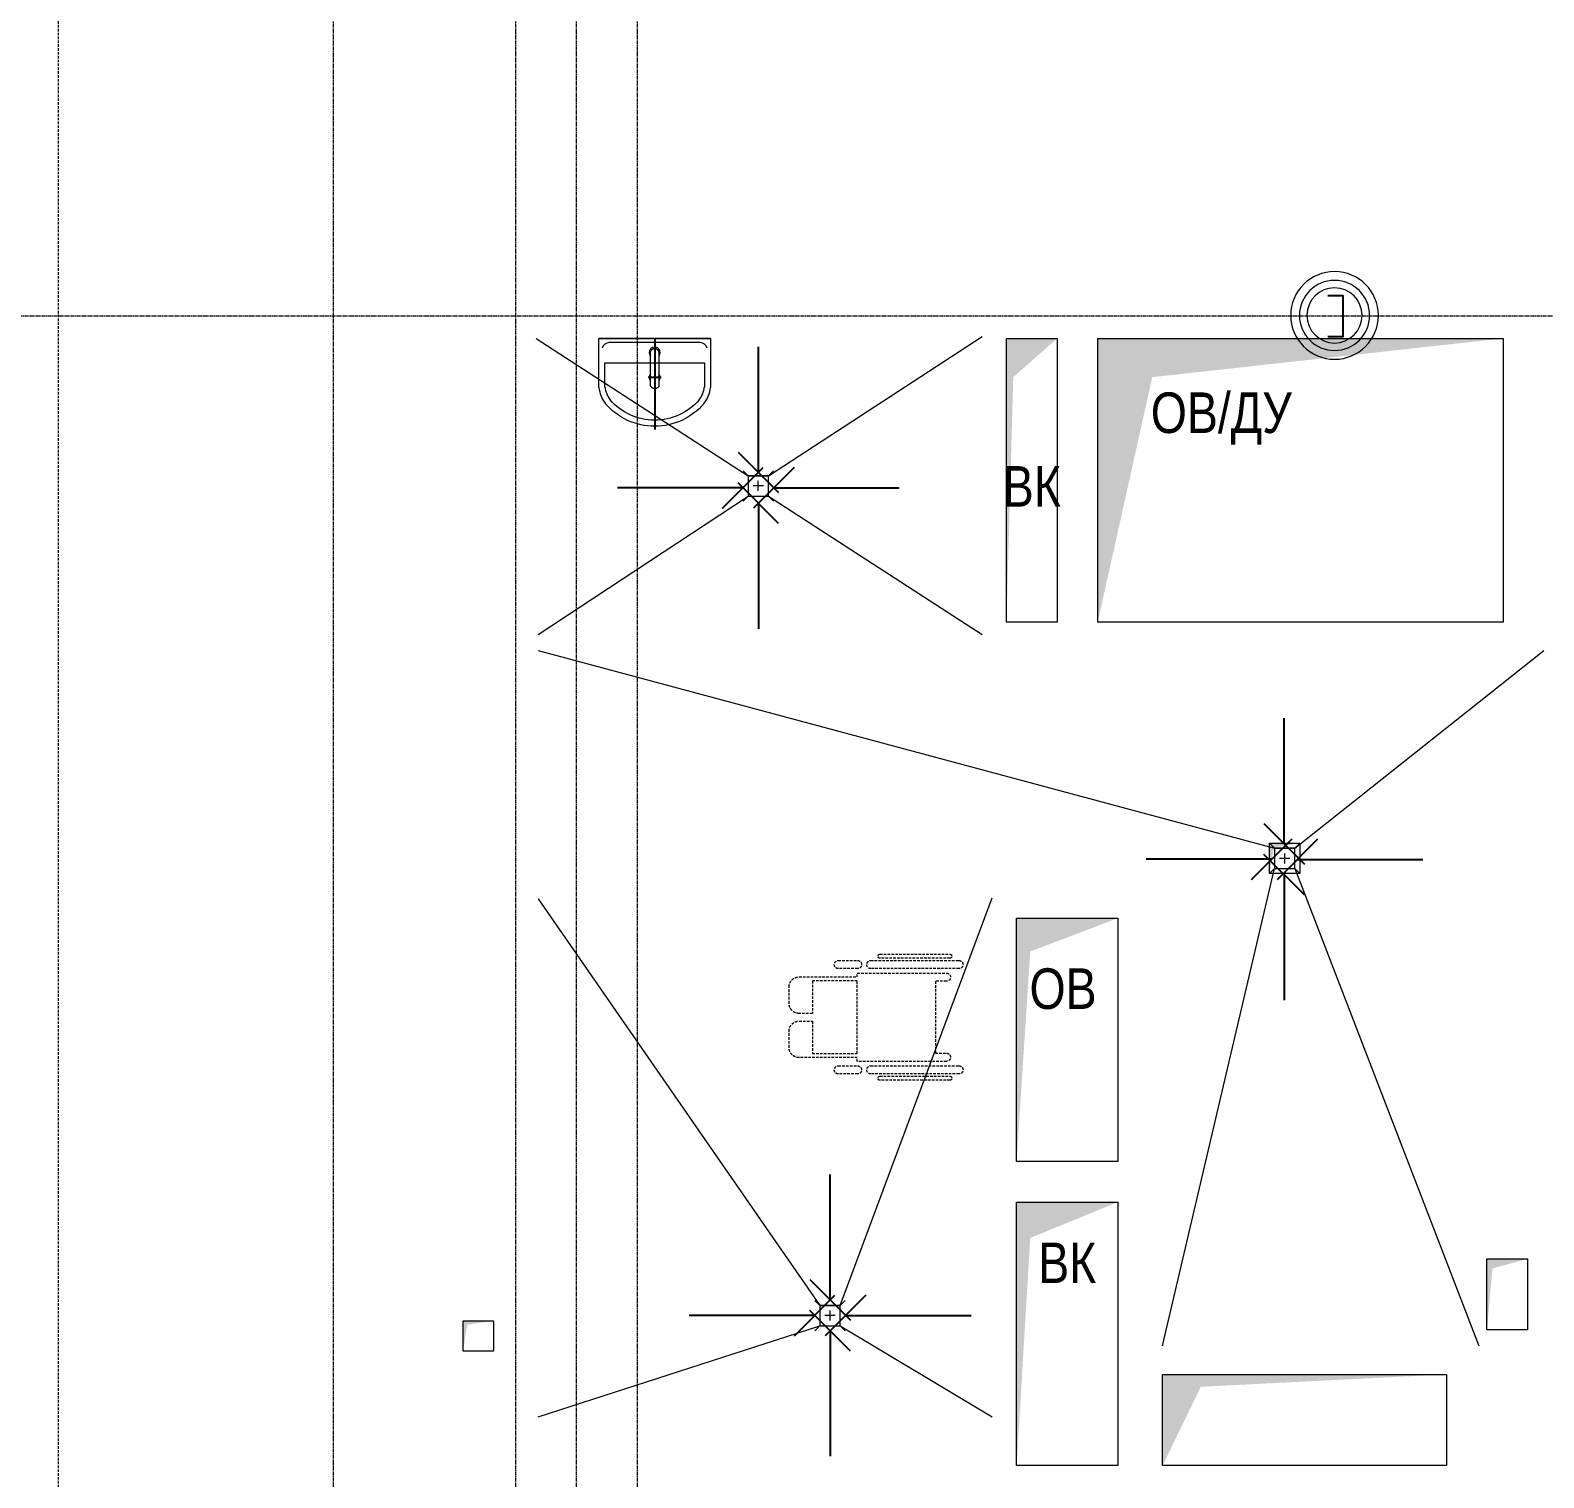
# Model space of a CAD drawing. Header units: millimetres. Extents: x -65509 to 912790, y 446 to 713294.
# Drawn here: x 127303 to 134767, y 350747 to 357887 of the extents above; entities that cross this region are included whole.
import ezdxf

# ---------------------------------------------------------------- set-up
doc = ezdxf.new("R2010")
doc.units = ezdxf.units.MM
doc.linetypes.add('CENTER2', pattern=[28.575, 19.05, -3.175, 3.175, -3.175])
doc.linetypes.add('DASHED', pattern=[19.05, 12.7, -6.35])
doc.layers.get('Defpoints').update_dxf_attribs({"color": 250})
for name, color, linetype, lineweight in [('АИ_Сантехника', 4, 'Continuous', 0), ('АР_Отверстия', 250, 'Continuous', 9), ('АР_Разрезы марка', 7, 'Continuous', 13), ('АР_Сантехника_МГН', 4, 'Continuous', 0), ('ВК_Шахты', 250, 'Continuous', 9), ('КМ_Фахверки', 250, 'Continuous', 25), ('РД_Оси_100', 250, 'Continuous', 0), ('РД_Разуклонка к трапам', 124, 'Continuous', 0)]:
    doc.layers.add(name, color=color, linetype=linetype, lineweight=lineweight)
doc.layers.add('АР_Делит', color=250, linetype='Continuous', lineweight=0, plot=False)
doc.styles.add('style1', font='ARIALN.TTF')
doc.dimstyles.new('scale_100', dxfattribs={"dimtxt": 250, "dimasz": 125, "dimexe": 60, "dimexo": 100, "dimgap": 30, "dimtad": 1, "dimdec": 0, "dimdsep": 46, "dimtxsty": 'style1', "dimblk": 'OBLIQUE', "dimcen": 150, "dimdle": 60, "dimclrd": 256, "dimclre": 256, "dimclrt": 256, "dimadec": 0, "dimazin": 0, "dimtfac": 1, "dimtdec": 0, "dimtmove": 1, "dimatfit": 3, "dimldrblk": 'OBLIQUE', "dimfxl": 1, "dimtolj": 1, "dimtzin": 0, "dimarcsym": 0})

# ---------------------------------------------------------------- blocks, each defined once
blk = doc.blocks.new('СОШ_2200_АР_ОСИ_М100_28.05.24')
at = {"layer": 'РД_Оси_100', "linetype": 'CENTER2'}
blk.add_line((29555, 61200), (-5954.958, 61200), dxfattribs=at)
for points in [[(11400, 139938.679), (11400, -6155)], [(12000.12, -6155), (12300, -5755), (12300, 139538.679), (12000, 139938.679)], [(12600, -6155), (12600, 139938.679)], [(13200, -6155), (12900, -5755), (12900, 139538.679), (13220.167, 139939.357)]]:
    blk.add_lwpolyline(points, dxfattribs=at)
blk = doc.blocks.new('otv')
at = {"linetype": 'Continuous'}
blk.add_lwpolyline([(0, -1), (0, 0), (1, 0), (1, -1)], close=True, dxfattribs=at)
blk.add_solid([(0, -1), (0, 0), (0.1346, -0.1366), (1, 0)], dxfattribs=at)
blk = doc.blocks.new('Ф_пеноблок 200')
at = {"layer": 'АР_Делит', "color": 1}
for radius in [216.3, 173, 136.2]:
    blk.add_circle((103.4, -41.9), radius, dxfattribs=at)
at = {"layer": 'КМ_Фахверки'}
blk.add_lwpolyline([(0, -75), (0, 0), (200, 0), (200, -75)], dxfattribs=at)
blk = doc.blocks.new('Коляска')
at = {"layer": 'АИ_Сантехника', "linetype": 'DASHED', "lineweight": 0}
for p, q in [((-279.8, 116.6), (-279.8, -318.4)), ((-239.8, -318.4), (-239.8, 116.6)), ((239.8, 116.6), (239.8, -318.4)), ((279.8, -318.4), (279.8, 116.6)), ((-310.9, 71.7), (-310.9, -273.5)), ((-290.9, -273.5), (-290.9, 71.7)), ((-217.5, 55), (-217.5, -385)), ((-177.5, 0), (-177.5, 55)), ((177.5, 0), (-177.5, 0)), ((177.5, 55), (177.5, 0)), ((217.5, -385), (217.5, 55)), ((290.9, 71.7), (290.9, -273.5)), ((310.9, -273.5), (310.9, 71.7)), ((-279.8, -383.4), (-279.8, -478.4)), ((-239.8, -478.4), (-239.8, -383.4)), ((-217.5, -385), (-199, -385)), ((-199, -385), (-199, -671.7)), ((-179, -606.7), (-179, -385)), ((-179, -385), (179, -385)), ((179, -385), (179, -606.7)), ((199, -671.7), (199, -385)), ((199, -385), (217.5, -385)), ((239.8, -383.4), (239.8, -478.4)), ((279.8, -478.4), (279.8, -383.4)), ((-19, -606.7), (-179, -606.7)), ((-19, -671.7), (-19, -606.7)), ((179, -606.7), (19, -606.7)), ((19, -606.7), (19, -671.7)), ((-149, -721.7), (-69, -721.7)), ((69, -721.7), (149, -721.7))]:
    blk.add_line(p, q, dxfattribs=at)
for centre, radius, start, end in [((-300.9, 71.7), 10, 0, 180), ((-259.8, 116.6), 20, 0, 180), ((-197.5, 55), 20, 0, 180), ((197.5, 55), 20, 0, 180), ((259.8, 116.6), 20, 0, 180), ((300.9, 71.7), 10, 0, 180), ((-300.9, -273.5), 10, 180, 0), ((300.9, -273.5), 10, 180, 0), ((-259.8, -318.4), 20, 180, 0), ((-259.8, -383.4), 20, 0, 180), ((259.8, -318.4), 20, 180, 0), ((259.8, -383.4), 20, 0, 180), ((-259.8, -478.4), 20, 180, 0), ((259.8, -478.4), 20, 180, 0), ((-149, -671.7), 50, 180, 270), ((-69, -671.7), 50, 270, 0), ((69, -671.7), 50, 180, 270), ((149, -671.7), 50, 270, 0)]:
    blk.add_arc(centre, radius, start, end, dxfattribs=at)
blk = doc.blocks.new('_Oblique')
at = {"color": 0, "linetype": 'ByBlock', "lineweight": -2}
blk.add_line((-0.5, -0.5), (0.5, 0.5), dxfattribs=at)
blk = doc.blocks.new('A$Cd7e03b91')
at = {"layer": 'РД_Разуклонка к трапам', "lineweight": 0}
for p, q in [((-100, 100), (-150, 150)), ((100, 100), (150, 150)), ((-50, 0), (50, 0)), ((0, -50), (0, 50)), ((-100, -100), (-150, -150)), ((100, -100), (150, -150))]:
    blk.add_line(p, q, dxfattribs=at)
blk.add_lwpolyline([(-100, 100), (100, 100), (100, -100), (-100, -100), (-100, 100)], dxfattribs=at)
blk.add_lwpolyline([(-100, 100), (100, 100), (100, -100), (-100, -100), (-100, 100)], dxfattribs=at)
blk = doc.blocks.new('Раковина 550х435')
for points in [[(-321.9, -242.7, -0.459952), (-321.9, 242.7)], [(-302.8, -219.5, -0.458637), (-302.8, 219.5)]]:
    blk.add_lwpolyline(points, format="xyb")
for points in [[(-241.8, 275), (0, 275), (0, -275), (-241.8, -275)], [(-240.2, 245), (-120, 245), (-120, -245), (-240.2, -245)], [(-20, -224.7), (-20, 224.7)], [(0, -275), (0, 275)]]:
    blk.add_lwpolyline(points)
for centre, radius, start, end in [((-226.7, 122.1), 153.6, 95.62187, 128.26685), ((-226.7, 122.1), 123.6, 95.62187, 128.26685), ((-59.6, 221.7), 39.7, 4.35212, 73.11896), ((-193, 0), 27, 47.79455, 132.20545), ((-70, 0), 27, 227.79455, 132.20545), ((-193, 0), 27, 227.79455, 312.20545), ((-226.7, -122.1), 123.6, 231.73315, 264.37813), ((-226.7, -122.1), 153.6, 231.73315, 264.37813), ((-59.6, -221.7), 39.7, 286.88104, 355.64788)]:
    blk.add_arc(centre, radius, start, end)
blk.add_open_spline([(-232.3, 20), (-233.1, 20), (-233.9, 19.9), (-235.6, 19.6), (-236.4, 19.3), (-238, 18.6), (-238.8, 18.1), (-240.7, 16.8), (-241.7, 15.7), (-243.6, 13.4), (-244.4, 12.2), (-245.6, 9.4), (-246.1, 8), (-246.9, 5.2), (-247.1, 3.7), (-247.3, 1.6), (-247.3, 0.8), (-247.3, -0.6), (-247.3, -1.3), (-247.2, -2.7), (-247.1, -3.5), (-246.7, -5.9), (-246.3, -7.7), (-244.9, -11.1), (-244.1, -12.7), (-242.2, -15.3), (-241.2, -16.3), (-238.9, -18.1), (-237.7, -18.8), (-235.4, -19.6), (-234.4, -19.9), (-233.2, -20), (-233, -20), (-232.8, -20), (-232.7, -20), (-232.6, -20), (-232.5, -20), (-232.3, -20), (-232.3, -20), (-232.3, -20), (-232.3, -20), (-232.2, -20), (-232.2, -20), (-232.1, -20), (-232.1, -20), (-232, -20), (-231.9, -20), (-231.6, -20), (-231.4, -20), (-230.9, -20), (-230.6, -20), (-229.5, -20), (-228.8, -20), (-226.7, -20), (-225.2, -20), (-220.8, -20), (-217.9, -20), (-208.7, -20), (-202.4, -20), (-182.7, -20), (-168.5, -20), (-150.2, -20), (-147, -20), (-137.3, -20), (-130.6, -20), (-110.2, -20), (-95.8, -20), (-77.8, -20), (-74.7, -20), (-71.5, -20), (-71.2, -20), (-70.9, -20), (-70.8, -20), (-70.5, -20), (-70.4, -20), (-70.3, -20), (-70.2, -20), (-70.1, -20), (-70.1, -20), (-70, -20), (-70, -20), (-70, -20), (-70, -20), (-70, -20), (-70, -20), (-69.9, -20), (-69.9, -20), (-69.9, -20), (-69.8, -20), (-69.7, -20), (-69.7, -20), (-69.5, -20), (-69.3, -20), (-68.9, -20), (-68.6, -20), (-67.8, -19.9), (-67.2, -19.8), (-65.5, -19.5), (-64.3, -19.2), (-62, -18.4), (-60.9, -17.9), (-58.7, -16.6), (-57.7, -15.8), (-55.8, -14.1), (-54.9, -13.2), (-53.4, -11.2), (-52.7, -10.1), (-51.6, -7.9), (-51.1, -6.7), (-50.5, -4.4), (-50.2, -3.3), (-50, -1.5), (-50, -0.9), (-50, 0.1), (-50, 0.4), (-50, 1.2), (-50.1, 1.6), (-50.2, 2.7), (-50.3, 3.5), (-50.8, 5.7), (-51.3, 7.2), (-52.6, 10.1), (-53.5, 11.4), (-55.6, 13.9), (-56.8, 15.1), (-59.4, 17), (-60.8, 17.8), (-63.7, 19), (-65.2, 19.5), (-66.9, 19.8), (-67.1, 19.8), (-67.8, 19.9), (-68.3, 19.9), (-68.9, 20), (-69, 20), (-69.3, 20), (-69.5, 20), (-69.8, 20), (-69.9, 20), (-70, 20), (-70, 20), (-70, 20), (-70, 20), (-70.1, 20), (-70.1, 20), (-70.1, 20), (-70.2, 20), (-70.3, 20), (-70.4, 20), (-70.7, 20), (-70.8, 20), (-71.3, 20), (-71.7, 20), (-72.7, 20), (-73.4, 20), (-75.4, 20), (-76.7, 20), (-80.7, 20), (-83.4, 20), (-91.3, 20), (-96.4, 20), (-111.7, 20), (-121.5, 20), (-149.9, 20), (-167.5, 20), (-201.6, 20), (-217.8, 20), (-232.3, 20)], degree=3, knots=[0, 0, 0, 0, 0.153365, 0.153365, 0.30673, 0.30673, 0.460095, 0.460095, 0.703256, 0.703256, 0.946417, 0.946417, 1.189578, 1.189578, 1.432739, 1.432739, 1.565545, 1.565545, 1.691125, 1.691125, 1.816705, 1.816705, 2.111192, 2.111192, 2.405679, 2.405679, 2.645118, 2.645118, 2.884557, 2.884557, 3.077844, 3.077844, 3.107789, 3.107789, 3.118001, 3.118001, 3.138423, 3.138423, 3.141442, 3.141442, 3.141976, 3.141976, 3.142511, 3.142511, 3.143579, 3.143579, 3.145716, 3.145716, 3.14999, 3.14999, 3.158538, 3.158538, 3.175635, 3.175635, 3.209827, 3.209827, 3.278213, 3.278213, 3.414983, 3.414983, 3.688524, 3.688524, 3.745517, 3.745517, 3.859502, 3.859502, 4.087472, 4.087472, 4.133346, 4.133346, 4.136438, 4.136438, 4.138418, 4.138418, 4.140015, 4.140015, 4.140937, 4.140937, 4.141313, 4.141313, 4.141684, 4.141684, 4.142394, 4.142394, 4.143815, 4.143815, 4.146658, 4.146658, 4.152342, 4.152342, 4.163711, 4.163711, 4.186448, 4.186448, 4.231923, 4.231923, 4.322872, 4.322872, 4.504772, 4.504772, 4.686671, 4.686671, 4.86857, 4.86857, 5.05047, 5.05047, 5.232369, 5.232369, 5.414268, 5.414268, 5.596168, 5.596168, 5.695139, 5.695139, 5.756437, 5.756437, 5.817734, 5.817734, 5.940329, 5.940329, 6.172478, 6.172478, 6.404627, 6.404627, 6.636776, 6.636776, 6.868925, 6.868925, 7.101074, 7.101074, 7.139346, 7.139346, 7.215891, 7.215891, 7.233819, 7.233819, 7.269676, 7.269676, 7.283061, 7.283061, 7.283218, 7.283218, 7.283375, 7.283375, 7.28369, 7.28369, 7.28432, 7.28432, 7.285579, 7.285579, 7.288098, 7.288098, 7.293136, 7.293136, 7.303211, 7.303211, 7.323361, 7.323361, 7.363661, 7.363661, 7.444261, 7.444261, 7.605462, 7.605462, 7.927863, 7.927863, 8.283185, 8.283185, 8.283185, 8.283185])
at = {"layer": 'Defpoints'}
blk.add_line((-193, -32.4), (-193, 32.4), dxfattribs=at)
blk.add_lwpolyline([(0, 0), (-450, 0)], dxfattribs=at)

msp = doc.modelspace()

# ---------------------------------------------------------------- linework, layer by layer
at = {"layer": 'АР_Разрезы марка', "linetype": 'DASHED', "lineweight": 0}
msp.add_lwpolyline([(118444.116, 402467.343), (118444.116, 362370.5), (127440.479, 362370.5), (127440.479, 329302.179), (130630.684, 329302.179), (130630.684, 303075.968)], dxfattribs=at)
at = {"layer": 'РД_Разуклонка к трапам', "ltscale": 2}
for points in [[(129797.159, 356366.733), (130843.404, 355689.225), (130943.404, 355689.225), (131997.159, 356376.733)], [(129807.159, 354906.733), (130843.404, 355589.225), (130943.404, 355589.225), (131997.159, 354906.733)], [(129806.903, 354826.734), (133439.646, 353851.734), (133539.646, 353851.734), (134766.903, 354826.734)], [(132887.159, 351396.733), (133439.647, 353752.063), (133539.645, 353751.405), (134447.158, 351396.733)], [(129807.159, 353602.566), (131197.158, 351596.733), (131297.158, 351596.733), (132047.159, 353606.733)], [(129807.574, 351046.733), (131197.158, 351496.733), (131297.158, 351496.733), (132047.159, 351046.733)]]:
    msp.add_lwpolyline(points, dxfattribs=at)

# ---------------------------------------------------------------- block references
at = {"layer": 'АИ_Сантехника', "rotation": 90.00000000000001}
msp.add_blockref('Раковина 550х435', (130382.158, 356366.732), dxfattribs=at)
at = {"layer": 'АР_Отверстия', "color": 1}
for p, xscale, yscale in [((132567.159, 356366.733), 2000, 1400), ((132167.16, 353506.733), 500, 1200), ((132887.158, 351256.732), 1400, 450)]:
    msp.add_blockref('otv', p, dxfattribs=dict(at, xscale=xscale, yscale=yscale))
at = {"layer": 'АР_Сантехника_МГН', "xscale": -1, "rotation": 270}
msp.add_blockref('Коляска', (131766.477, 353018.156), dxfattribs=at)
at = {"layer": 'ВК_Шахты', "color": 1}
for p, xscale, yscale in [((132117.159, 356366.733), 250, 1400), ((132167.159, 352106.733), 500, 1300), ((134487.158, 351826.733), 200, 350), ((129437.159, 351521.489), 150, 150)]:
    msp.add_blockref('otv', p, dxfattribs=dict(at, xscale=xscale, yscale=yscale))
at = {"layer": 'ВК_Шахты', "xscale": 150, "yscale": 150}
msp.add_blockref('otv', (133414.646, 353876.734), dxfattribs=at)
at = {"layer": 'КМ_Фахверки', "xscale": -1, "rotation": 270}
msp.add_blockref('Ф_пеноблок 200', (133777.159, 356376.733), dxfattribs=at)
at = {"layer": 'РД_Оси_100'}
msp.add_blockref('СОШ_2200_АР_ОСИ_М100_28.05.24', (117397.159, 295276.733), dxfattribs=at)
at = {"layer": 'РД_Разуклонка к трапам', "color": 254, "ltscale": 2, "xscale": -0.5000000000000002, "yscale": 0.5000000000000002, "zscale": 0.5}
for p in [(130893.404, 355639.225), (133489.646, 353801.734), (131247.158, 351546.733)]:
    msp.add_blockref('A$Cd7e03b91', p, dxfattribs=at)

# ---------------------------------------------------------------- texts
at = {"layer": 'АР_Отверстия', "char_height": 200, "attachment_point": 5, "style": 'style1'}
for s, insert, width in [('ОВ/ДУ', (133176.6, 355971.239), 3740.42675), ('ОВ', (132396.317, 353157.824), 1850)]:
    msp.add_mtext(s, dxfattribs=dict(at, insert=insert, width=width))
at = {"layer": 'ВК_Шахты', "char_height": 200, "attachment_point": 5, "style": 'style1'}
for insert, width in [((132242.159, 355636.733), 250), ((132417.159, 351806.733), 500)]:
    msp.add_mtext('ВК', dxfattribs=dict(at, insert=insert, width=width))

# ---------------------------------------------------------------- leaders
at = {"layer": 'РД_Разуклонка к трапам', "color": 254, "ltscale": 2}
for points in [[(130893.456, 355706.298), (130893.456, 356325.576)], [(130817.372, 355629.225), (130198.093, 355629.225)], [(130969.436, 355629.225), (131588.715, 355629.225)], [(130893.456, 355554.233), (130893.456, 354934.954)], [(133486.995, 353873.446), (133486.995, 354492.725)], [(133425.864, 353797.617), (132806.585, 353797.617)], [(133551.522, 353796.374), (134170.801, 353796.374)], [(133486.995, 353721.382), (133486.995, 353102.103)], [(131247.21, 351623.806), (131247.21, 352243.085)], [(131171.126, 351546.733), (130551.847, 351546.733)], [(131323.19, 351546.733), (131942.469, 351546.733)], [(131247.21, 351471.742), (131247.21, 350852.463)]]:
    msp.add_leader(points, dimstyle='scale_100', override={"dimasz": 200, "dimgap": 30, "dimtad": 0}, dxfattribs=at)

doc.saveas('drawing.dxf')
